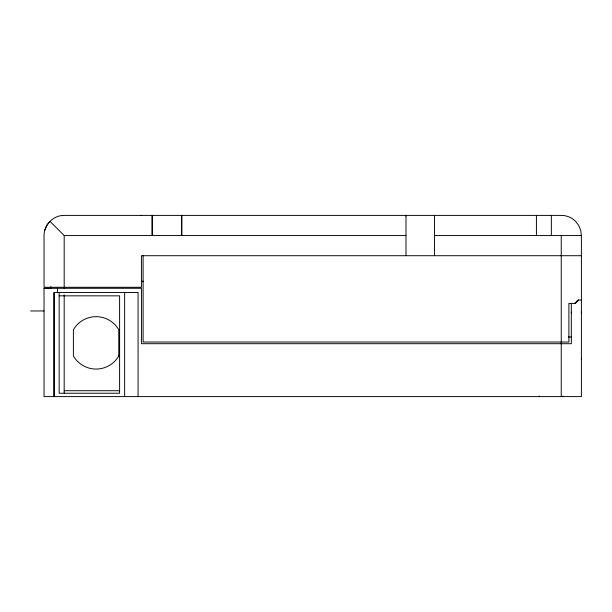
<?xml version="1.0" encoding="UTF-8"?>
<svg xmlns="http://www.w3.org/2000/svg" width="612" height="612" viewBox="0 0 612 612"><rect width="100%" height="100%" fill="white"/><g stroke="black" fill="none" stroke-linecap="round" stroke-linejoin="round"><path stroke-width="0.92" d="M571.317 312.931L571.317 312.128M581.4 359.152L581.4 358.349M581.4 312.931L581.4 312.128M405.993 216.09L405.993 215.409L405.993 255.709M571.317 303.399L571.317 343.699L141.433 343.699L141.433 288.283L44.033 288.306L44.033 396.599L581.392 396.599L581.392 235.559L580.712 230.342L578.722 225.484L575.548 221.307A19.898 19.898 0 0 0 561.242 215.401L64.015 215.401C53.244 215.332 44.003 224.856 44.033 235.559L44.033 287.28L141.433 287.28L141.433 255.709L581.392 255.709M44.745 230.311L46.757 225.445L49.932 221.276L64.184 235.559L64.184 288.283M538.866 396.599L539.417 396.018M578.7 300.041L575.494 303.399L568.892 303.399L568.892 342.024L143.109 342.024L143.109 255.709M574.676 303.399L578.034 300.041L581.392 300.041M140.546 215.409L141.38 215.409M152.679 215.401L152.181 215.401L152.204 235.566L152.204 215.401M64.184 235.559L405.993 235.559M434.512 235.559L581.392 235.559M141.433 281.229L143.223 281.229M141.471 281.566L143.376 281.566M44.033 288.436L50.75 288.436M59.15 295.841L119.6 295.841L119.6 393.241L59.15 393.241L59.15 292.482M30.6 310.957L44.033 310.957M568.456 336.983L571.317 336.983M64.184 390.716L119.6 390.716M562.925 396.018L563.468 396.599M561.242 235.559L561.242 396.599M551.343 215.409L551.343 235.559M536.418 215.409L536.418 235.559M434.512 215.409L434.512 255.709M138.075 396.599L138.075 292.482L53.994 292.482L53.994 396.599M124.641 292.482L124.641 396.599M64.184 294.846L64.184 393.241M57.467 288.306L57.467 292.482M54.108 292.482L54.108 396.599M50.75 286.607L50.75 288.283M181.733 215.401L181.71 235.566L181.733 215.401M118.774 355.962L118.774 329.761A26.194 26.194 0 0 0 73.402 329.761L73.402 355.962A26.194 26.194 0 0 0 118.774 355.962"/></g></svg>
